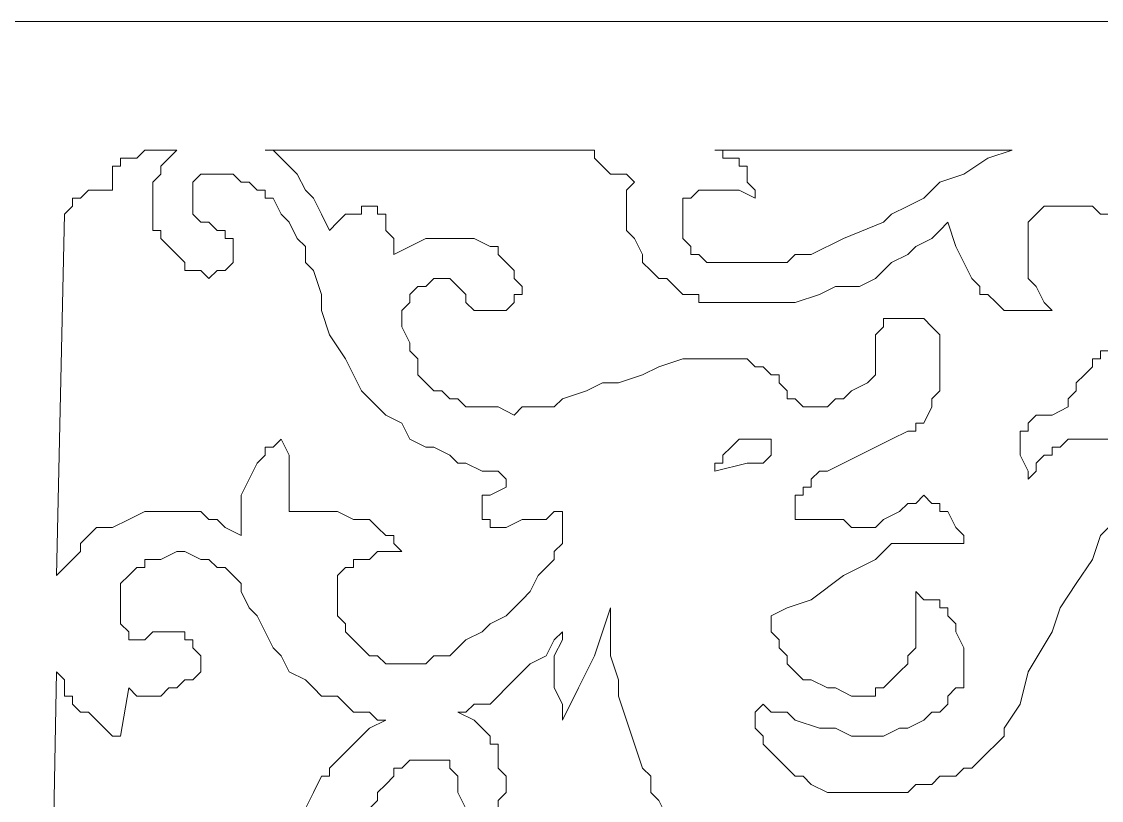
# Model space of a CAD drawing. Extents: x -66030 to 95157, y -13132 to 45879.
# Drawn here: x -64229 to -63703, y 8684 to 9063 of the extents above; entities that cross this region are included whole.
import ezdxf

# ---------------------------------------------------------------- set-up
doc = ezdxf.new("R2010")
doc.units = 0
doc.header["$LTSCALE"] = 100
doc.header["$MEASUREMENT"] = 0
doc.layers.get('0').update_dxf_attribs({"linetype": 'CONTINUOUS'})

msp = doc.modelspace()

# ---------------------------------------------------------------- linework, layer by layer
at = {"lineweight": 0}
for points in [[(-64274.2, 9063.17), (-62848.52, 9063.17)], [(-64274.2, 9063.17), (-62848.52, 9063.17)], [(-63696.12, 8969.43), (-63703.93, 8969.43), (-63707.83, 8973.33), (-63715.65, 8973.33), (-63723.46, 8973.33), (-63731.27, 8973.33), (-63731.27, 8973.33), (-63735.18, 8969.43), (-63739.08, 8965.52), (-63739.08, 8961.62), (-63739.08, 8957.71), (-63739.08, 8953.8), (-63739.08, 8953.8), (-63739.08, 8949.9), (-63739.08, 8942.09), (-63739.08, 8938.18), (-63735.18, 8934.27), (-63731.27, 8926.46), (-63727.36, 8922.56), (-63731.27, 8922.56), (-63735.18, 8922.56), (-63735.18, 8922.56), (-63739.08, 8922.56), (-63742.99, 8922.56), (-63746.89, 8922.56), (-63750.8, 8922.56), (-63754.71, 8926.46), (-63758.61, 8930.37), (-63762.52, 8930.37), (-63762.52, 8934.27), (-63766.42, 8938.18), (-63770.33, 8945.99), (-63774.24, 8953.8), (-63778.14, 8965.52), (-63782.05, 8961.62), (-63785.95, 8957.71), (-63793.77, 8953.8), (-63797.67, 8949.9), (-63805.48, 8945.99), (-63813.3, 8938.18), (-63821.11, 8934.27), (-63832.83, 8934.27), (-63840.64, 8930.37), (-63852.36, 8926.46), (-63864.07, 8926.46), (-63867.98, 8926.46), (-63875.79, 8926.46), (-63879.7, 8926.46), (-63887.51, 8926.46), (-63891.42, 8926.46), (-63899.23, 8926.46), (-63899.23, 8930.37), (-63907.04, 8930.37), (-63914.85, 8938.18), (-63918.76, 8938.18), (-63922.66, 8942.09), (-63926.57, 8945.99), (-63926.57, 8949.9), (-63930.47, 8957.71), (-63934.38, 8961.62), (-63934.38, 8965.52), (-63934.38, 8969.43), (-63934.38, 8973.33), (-63934.38, 8977.24), (-63934.38, 8981.15), (-63934.38, 8981.15), (-63930.47, 8985.05), (-63934.38, 8988.96), (-63938.29, 8988.96), (-63942.19, 8988.96), (-63946.1, 8992.86), (-63946.1, 8992.86), (-63946.1, 8992.86), (-63950, 8996.77), (-63950, 8996.77), (-63950, 9000.67), (-63953.91, 9000.67), (-64110.15, 9000.67), (-64110.15, 9000.67), (-64106.24, 9000.67), (-64102.34, 8996.77), (-64098.43, 8992.86), (-64094.53, 8988.96), (-64090.62, 8981.15), (-64086.71, 8977.24), (-64082.81, 8969.43), (-64078.9, 8961.62), (-64078.9, 8961.62), (-64075, 8965.52), (-64071.09, 8969.43), (-64067.18, 8969.43), (-64063.28, 8969.43), (-64063.28, 8973.33), (-64059.37, 8973.33), (-64055.47, 8973.33), (-64055.47, 8969.43), (-64055.47, 8969.43), (-64051.56, 8969.43), (-64051.56, 8965.52), (-64051.56, 8961.62), (-64047.65, 8957.71), (-64047.65, 8949.9), (-64047.65, 8949.9), (-64039.84, 8953.8), (-64032.03, 8957.71), (-64028.12, 8957.71), (-64024.22, 8957.71), (-64020.31, 8957.71), (-64012.5, 8957.71), (-64008.59, 8957.71), (-64000.78, 8953.8), (-64000.78, 8953.8), (-63996.88, 8953.8), (-63996.88, 8949.9), (-63992.97, 8945.99), (-63992.97, 8945.99), (-63989.06, 8942.09), (-63989.06, 8938.18), (-63985.16, 8934.27), (-63985.16, 8930.37), (-63989.06, 8930.37), (-63989.06, 8926.46), (-63989.06, 8926.46), (-63992.97, 8922.56), (-63992.97, 8922.56), (-63996.88, 8922.56), (-63996.88, 8922.56), (-64000.78, 8922.56), (-64004.69, 8922.56), (-64008.59, 8922.56), (-64012.5, 8926.46), (-64012.5, 8930.37), (-64016.41, 8934.27), (-64016.41, 8934.27), (-64016.41, 8934.27), (-64020.31, 8938.18), (-64020.31, 8938.18), (-64024.22, 8938.18), (-64028.12, 8938.18), (-64028.12, 8938.18), (-64032.03, 8934.27), (-64035.94, 8934.27), (-64039.84, 8930.37), (-64039.84, 8926.46), (-64043.75, 8922.56), (-64043.75, 8918.65), (-64043.75, 8914.74), (-64039.84, 8906.93), (-64039.84, 8903.03), (-64035.94, 8899.12), (-64035.94, 8895.21), (-64035.94, 8891.31), (-64032.03, 8887.4), (-64032.03, 8887.4), (-64028.12, 8883.5), (-64024.22, 8883.5), (-64020.31, 8879.59), (-64016.41, 8879.59), (-64012.5, 8875.68), (-64008.59, 8875.68), (-64000.78, 8875.68), (-63996.88, 8875.68), (-63989.06, 8871.78), (-63985.16, 8875.68), (-63977.35, 8875.68), (-63969.53, 8875.68), (-63965.63, 8879.59), (-63953.91, 8883.5), (-63946.1, 8887.4), (-63938.29, 8887.4), (-63926.57, 8891.31), (-63918.76, 8895.21), (-63907.04, 8899.12), (-63899.23, 8899.12), (-63895.32, 8899.12), (-63887.51, 8899.12), (-63883.6, 8899.12), (-63879.7, 8899.12), (-63875.79, 8899.12), (-63871.89, 8895.21), (-63867.98, 8895.21), (-63864.07, 8891.31), (-63860.17, 8891.31), (-63860.17, 8887.4), (-63856.26, 8883.5), (-63856.26, 8879.59), (-63852.36, 8879.59), (-63852.36, 8879.59), (-63848.45, 8875.68), (-63848.45, 8875.68), (-63844.54, 8875.68), (-63844.54, 8875.68), (-63840.64, 8875.68), (-63836.73, 8875.68), (-63832.83, 8879.59), (-63828.92, 8879.59), (-63825.01, 8883.5), (-63817.2, 8887.4), (-63813.3, 8891.31), (-63813.3, 8891.31), (-63813.3, 8899.12), (-63813.3, 8903.03), (-63813.3, 8906.93), (-63813.3, 8910.84), (-63809.39, 8914.74), (-63809.39, 8914.74), (-63809.39, 8918.65), (-63805.48, 8918.65), (-63801.58, 8918.65), (-63797.67, 8918.65), (-63793.77, 8918.65), (-63789.86, 8918.65), (-63785.95, 8914.74), (-63785.95, 8914.74), (-63782.05, 8910.84), (-63782.05, 8903.03), (-63782.05, 8903.03), (-63782.05, 8899.12), (-63782.05, 8895.21), (-63782.05, 8887.4), (-63782.05, 8883.5), (-63785.95, 8879.59), (-63785.95, 8875.68), (-63789.86, 8867.87), (-63793.77, 8867.87), (-63793.77, 8863.97), (-63797.67, 8863.97), (-63805.48, 8860.06), (-63813.3, 8856.15), (-63821.11, 8852.25), (-63836.73, 8844.44), (-63840.64, 8844.44), (-63844.54, 8840.53), (-63844.54, 8836.62), (-63848.45, 8836.62), (-63848.45, 8832.72), (-63852.36, 8832.72), (-63852.36, 8828.81), (-63852.36, 8828.81), (-63852.36, 8824.91), (-63852.36, 8821), (-63852.36, 8821), (-63852.36, 8821), (-63848.45, 8821), (-63844.54, 8821), (-63840.64, 8821), (-63832.83, 8821), (-63828.92, 8821), (-63828.92, 8821), (-63825.01, 8817.09), (-63825.01, 8817.09), (-63821.11, 8817.09), (-63821.11, 8817.09), (-63817.2, 8817.09), (-63813.3, 8817.09), (-63809.39, 8821), (-63801.58, 8824.91), (-63801.58, 8824.91), (-63801.58, 8824.91), (-63797.67, 8828.81), (-63797.67, 8828.81), (-63793.77, 8828.81), (-63793.77, 8828.81), (-63789.86, 8832.72), (-63789.86, 8832.72), (-63785.95, 8828.81), (-63782.05, 8828.81), (-63782.05, 8824.91), (-63778.14, 8824.91), (-63774.24, 8817.09), (-63770.33, 8813.19), (-63770.33, 8813.19), (-63770.33, 8809.28), (-63770.33, 8809.28), (-63774.24, 8809.28), (-63778.14, 8809.28), (-63778.14, 8809.28), (-63785.95, 8809.28), (-63785.95, 8809.28), (-63789.86, 8809.28), (-63793.77, 8809.28), (-63797.67, 8809.28), (-63801.58, 8809.28), (-63805.48, 8809.28), (-63809.39, 8805.38), (-63813.3, 8801.47), (-63828.92, 8793.66), (-63844.54, 8781.94), (-63856.26, 8778.03), (-63864.07, 8774.13), (-63864.07, 8774.13), (-63864.07, 8766.32), (-63860.17, 8762.41), (-63860.17, 8758.5), (-63856.26, 8754.6), (-63856.26, 8750.69), (-63852.36, 8746.79), (-63848.45, 8742.88), (-63844.54, 8742.88), (-63836.73, 8738.98), (-63832.83, 8738.98), (-63825.01, 8735.07), (-63813.3, 8735.07), (-63813.3, 8738.98), (-63809.39, 8738.98), (-63805.48, 8742.88), (-63801.58, 8746.79), (-63801.58, 8746.79), (-63797.67, 8750.69), (-63797.67, 8754.6), (-63793.77, 8758.5), (-63793.77, 8762.41), (-63793.77, 8770.22), (-63793.77, 8774.13), (-63793.77, 8778.03), (-63793.77, 8785.85), (-63793.77, 8785.85), (-63789.86, 8781.94), (-63785.95, 8781.94), (-63782.05, 8781.94), (-63782.05, 8778.03), (-63778.14, 8778.03), (-63778.14, 8774.13), (-63774.24, 8770.22), (-63774.24, 8766.32), (-63770.33, 8758.5), (-63770.33, 8754.6), (-63770.33, 8746.79), (-63770.33, 8738.98), (-63774.24, 8738.98), (-63778.14, 8735.07), (-63778.14, 8731.16), (-63782.05, 8727.26), (-63785.95, 8727.26), (-63789.86, 8723.35), (-63797.67, 8719.45), (-63801.58, 8719.45), (-63809.39, 8715.54), (-63817.2, 8715.54), (-63825.01, 8715.54), (-63832.83, 8719.45), (-63840.64, 8719.45), (-63852.36, 8723.35), (-63856.26, 8727.26), (-63860.17, 8727.26), (-63864.07, 8727.26), (-63867.98, 8731.16), (-63867.98, 8731.16), (-63867.98, 8731.16), (-63871.89, 8727.26), (-63871.89, 8727.26), (-63871.89, 8727.26), (-63871.89, 8723.35), (-63871.89, 8719.45), (-63871.89, 8719.45), (-63867.98, 8715.54), (-63867.98, 8711.63), (-63864.07, 8707.73), (-63860.17, 8703.82), (-63856.26, 8699.92), (-63852.36, 8696.01), (-63848.45, 8696.01), (-63844.54, 8692.1), (-63836.73, 8688.2), (-63832.83, 8688.2), (-63825.01, 8688.2), (-63813.3, 8688.2), (-63805.48, 8688.2), (-63797.67, 8688.2), (-63793.77, 8692.1), (-63785.95, 8692.1), (-63782.05, 8696.01), (-63774.24, 8696.01), (-63770.33, 8699.92), (-63766.42, 8699.92), (-63762.52, 8703.82), (-63758.61, 8707.73), (-63754.71, 8711.63), (-63750.8, 8715.54), (-63750.8, 8719.45), (-63742.99, 8731.16), (-63739.08, 8746.79), (-63727.36, 8766.32), (-63723.46, 8778.03), (-63715.65, 8789.75), (-63707.83, 8801.47), (-63703.93, 8813.19), (-63700.02, 8817.09)], [(-63696.12, 8969.43), (-63703.93, 8969.43), (-63707.83, 8973.33), (-63715.65, 8973.33), (-63723.46, 8973.33), (-63731.27, 8973.33), (-63731.27, 8973.33), (-63735.18, 8969.43), (-63739.08, 8965.52), (-63739.08, 8961.62), (-63739.08, 8957.71), (-63739.08, 8953.8), (-63739.08, 8953.8), (-63739.08, 8949.9), (-63739.08, 8942.09), (-63739.08, 8938.18), (-63735.18, 8934.27), (-63731.27, 8926.46), (-63727.36, 8922.56), (-63731.27, 8922.56), (-63735.18, 8922.56), (-63735.18, 8922.56), (-63739.08, 8922.56), (-63742.99, 8922.56), (-63746.89, 8922.56), (-63750.8, 8922.56), (-63754.71, 8926.46), (-63758.61, 8930.37), (-63762.52, 8930.37), (-63762.52, 8934.27), (-63766.42, 8938.18), (-63770.33, 8945.99), (-63774.24, 8953.8), (-63778.14, 8965.52), (-63782.05, 8961.62), (-63785.95, 8957.71), (-63793.77, 8953.8), (-63797.67, 8949.9), (-63805.48, 8945.99), (-63813.3, 8938.18), (-63821.11, 8934.27), (-63832.83, 8934.27), (-63840.64, 8930.37), (-63852.36, 8926.46), (-63864.07, 8926.46), (-63867.98, 8926.46), (-63875.79, 8926.46), (-63879.7, 8926.46), (-63887.51, 8926.46), (-63891.42, 8926.46), (-63899.23, 8926.46), (-63899.23, 8930.37), (-63907.04, 8930.37), (-63914.85, 8938.18), (-63918.76, 8938.18), (-63922.66, 8942.09), (-63926.57, 8945.99), (-63926.57, 8949.9), (-63930.47, 8957.71), (-63934.38, 8961.62), (-63934.38, 8965.52), (-63934.38, 8969.43), (-63934.38, 8973.33), (-63934.38, 8977.24), (-63934.38, 8981.15), (-63934.38, 8981.15), (-63930.47, 8985.05), (-63934.38, 8988.96), (-63938.29, 8988.96), (-63942.19, 8988.96), (-63946.1, 8992.86), (-63946.1, 8992.86), (-63946.1, 8992.86), (-63950, 8996.77), (-63950, 8996.77), (-63950, 9000.67), (-63953.91, 9000.67), (-64110.15, 9000.67), (-64110.15, 9000.67), (-64106.24, 9000.67), (-64102.34, 8996.77), (-64098.43, 8992.86), (-64094.53, 8988.96), (-64090.62, 8981.15), (-64086.71, 8977.24), (-64082.81, 8969.43), (-64078.9, 8961.62), (-64078.9, 8961.62), (-64075, 8965.52), (-64071.09, 8969.43), (-64067.18, 8969.43), (-64063.28, 8969.43), (-64063.28, 8973.33), (-64059.37, 8973.33), (-64055.47, 8973.33), (-64055.47, 8969.43), (-64055.47, 8969.43), (-64051.56, 8969.43), (-64051.56, 8965.52), (-64051.56, 8961.62), (-64047.65, 8957.71), (-64047.65, 8949.9), (-64047.65, 8949.9), (-64039.84, 8953.8), (-64032.03, 8957.71), (-64028.12, 8957.71), (-64024.22, 8957.71), (-64020.31, 8957.71), (-64012.5, 8957.71), (-64008.59, 8957.71), (-64000.78, 8953.8), (-64000.78, 8953.8), (-63996.88, 8953.8), (-63996.88, 8949.9), (-63992.97, 8945.99), (-63992.97, 8945.99), (-63989.06, 8942.09), (-63989.06, 8938.18), (-63985.16, 8934.27), (-63985.16, 8930.37), (-63989.06, 8930.37), (-63989.06, 8926.46), (-63989.06, 8926.46), (-63992.97, 8922.56), (-63992.97, 8922.56), (-63996.88, 8922.56), (-63996.88, 8922.56), (-64000.78, 8922.56), (-64004.69, 8922.56), (-64008.59, 8922.56), (-64012.5, 8926.46), (-64012.5, 8930.37), (-64016.41, 8934.27), (-64016.41, 8934.27), (-64016.41, 8934.27), (-64020.31, 8938.18), (-64020.31, 8938.18), (-64024.22, 8938.18), (-64028.12, 8938.18), (-64028.12, 8938.18), (-64032.03, 8934.27), (-64035.94, 8934.27), (-64039.84, 8930.37), (-64039.84, 8926.46), (-64043.75, 8922.56), (-64043.75, 8918.65), (-64043.75, 8914.74), (-64039.84, 8906.93), (-64039.84, 8903.03), (-64035.94, 8899.12), (-64035.94, 8895.21), (-64035.94, 8891.31), (-64032.03, 8887.4), (-64032.03, 8887.4), (-64028.12, 8883.5), (-64024.22, 8883.5), (-64020.31, 8879.59), (-64016.41, 8879.59), (-64012.5, 8875.68), (-64008.59, 8875.68), (-64000.78, 8875.68), (-63996.88, 8875.68), (-63989.06, 8871.78), (-63985.16, 8875.68), (-63977.35, 8875.68), (-63969.53, 8875.68), (-63965.63, 8879.59), (-63953.91, 8883.5), (-63946.1, 8887.4), (-63938.29, 8887.4), (-63926.57, 8891.31), (-63918.76, 8895.21), (-63907.04, 8899.12), (-63899.23, 8899.12), (-63895.32, 8899.12), (-63887.51, 8899.12), (-63883.6, 8899.12), (-63879.7, 8899.12), (-63875.79, 8899.12), (-63871.89, 8895.21), (-63867.98, 8895.21), (-63864.07, 8891.31), (-63860.17, 8891.31), (-63860.17, 8887.4), (-63856.26, 8883.5), (-63856.26, 8879.59), (-63852.36, 8879.59), (-63852.36, 8879.59), (-63848.45, 8875.68), (-63848.45, 8875.68), (-63844.54, 8875.68), (-63844.54, 8875.68), (-63840.64, 8875.68), (-63836.73, 8875.68), (-63832.83, 8879.59), (-63828.92, 8879.59), (-63825.01, 8883.5), (-63817.2, 8887.4), (-63813.3, 8891.31), (-63813.3, 8891.31), (-63813.3, 8899.12), (-63813.3, 8903.03), (-63813.3, 8906.93), (-63813.3, 8910.84), (-63809.39, 8914.74), (-63809.39, 8914.74), (-63809.39, 8918.65), (-63805.48, 8918.65), (-63801.58, 8918.65), (-63797.67, 8918.65), (-63793.77, 8918.65), (-63789.86, 8918.65), (-63785.95, 8914.74), (-63785.95, 8914.74), (-63782.05, 8910.84), (-63782.05, 8903.03), (-63782.05, 8903.03), (-63782.05, 8899.12), (-63782.05, 8895.21), (-63782.05, 8887.4), (-63782.05, 8883.5), (-63785.95, 8879.59), (-63785.95, 8875.68), (-63789.86, 8867.87), (-63793.77, 8867.87), (-63793.77, 8863.97), (-63797.67, 8863.97), (-63805.48, 8860.06), (-63813.3, 8856.15), (-63821.11, 8852.25), (-63836.73, 8844.44), (-63840.64, 8844.44), (-63844.54, 8840.53), (-63844.54, 8836.62), (-63848.45, 8836.62), (-63848.45, 8832.72), (-63852.36, 8832.72), (-63852.36, 8828.81), (-63852.36, 8828.81), (-63852.36, 8824.91), (-63852.36, 8821), (-63852.36, 8821), (-63852.36, 8821), (-63848.45, 8821), (-63844.54, 8821), (-63840.64, 8821), (-63832.83, 8821), (-63828.92, 8821), (-63828.92, 8821), (-63825.01, 8817.09), (-63825.01, 8817.09), (-63821.11, 8817.09), (-63821.11, 8817.09), (-63817.2, 8817.09), (-63813.3, 8817.09), (-63809.39, 8821), (-63801.58, 8824.91), (-63801.58, 8824.91), (-63801.58, 8824.91), (-63797.67, 8828.81), (-63797.67, 8828.81), (-63793.77, 8828.81), (-63793.77, 8828.81), (-63789.86, 8832.72), (-63789.86, 8832.72), (-63785.95, 8828.81), (-63782.05, 8828.81), (-63782.05, 8824.91), (-63778.14, 8824.91), (-63774.24, 8817.09), (-63770.33, 8813.19), (-63770.33, 8813.19), (-63770.33, 8809.28), (-63770.33, 8809.28), (-63774.24, 8809.28), (-63778.14, 8809.28), (-63778.14, 8809.28), (-63785.95, 8809.28), (-63785.95, 8809.28), (-63789.86, 8809.28), (-63793.77, 8809.28), (-63797.67, 8809.28), (-63801.58, 8809.28), (-63805.48, 8809.28), (-63809.39, 8805.38), (-63813.3, 8801.47), (-63828.92, 8793.66), (-63844.54, 8781.94), (-63856.26, 8778.03), (-63864.07, 8774.13), (-63864.07, 8774.13), (-63864.07, 8766.32), (-63860.17, 8762.41), (-63860.17, 8758.5), (-63856.26, 8754.6), (-63856.26, 8750.69), (-63852.36, 8746.79), (-63848.45, 8742.88), (-63844.54, 8742.88), (-63836.73, 8738.98), (-63832.83, 8738.98), (-63825.01, 8735.07), (-63813.3, 8735.07), (-63813.3, 8738.98), (-63809.39, 8738.98), (-63805.48, 8742.88), (-63801.58, 8746.79), (-63801.58, 8746.79), (-63797.67, 8750.69), (-63797.67, 8754.6), (-63793.77, 8758.5), (-63793.77, 8762.41), (-63793.77, 8770.22), (-63793.77, 8774.13), (-63793.77, 8778.03), (-63793.77, 8785.85), (-63793.77, 8785.85), (-63789.86, 8781.94), (-63785.95, 8781.94), (-63782.05, 8781.94), (-63782.05, 8778.03), (-63778.14, 8778.03), (-63778.14, 8774.13), (-63774.24, 8770.22), (-63774.24, 8766.32), (-63770.33, 8758.5), (-63770.33, 8754.6), (-63770.33, 8746.79), (-63770.33, 8738.98), (-63774.24, 8738.98), (-63778.14, 8735.07), (-63778.14, 8731.16), (-63782.05, 8727.26), (-63785.95, 8727.26), (-63789.86, 8723.35), (-63797.67, 8719.45), (-63801.58, 8719.45), (-63809.39, 8715.54), (-63817.2, 8715.54), (-63825.01, 8715.54), (-63832.83, 8719.45), (-63840.64, 8719.45), (-63852.36, 8723.35), (-63856.26, 8727.26), (-63860.17, 8727.26), (-63864.07, 8727.26), (-63867.98, 8731.16), (-63867.98, 8731.16), (-63867.98, 8731.16), (-63871.89, 8727.26), (-63871.89, 8727.26), (-63871.89, 8727.26), (-63871.89, 8723.35), (-63871.89, 8719.45), (-63871.89, 8719.45), (-63867.98, 8715.54), (-63867.98, 8711.63), (-63864.07, 8707.73), (-63860.17, 8703.82), (-63856.26, 8699.92), (-63852.36, 8696.01), (-63848.45, 8696.01), (-63844.54, 8692.1), (-63836.73, 8688.2), (-63832.83, 8688.2), (-63825.01, 8688.2), (-63813.3, 8688.2), (-63805.48, 8688.2), (-63797.67, 8688.2), (-63793.77, 8692.1), (-63785.95, 8692.1), (-63782.05, 8696.01), (-63774.24, 8696.01), (-63770.33, 8699.92), (-63766.42, 8699.92), (-63762.52, 8703.82), (-63758.61, 8707.73), (-63754.71, 8711.63), (-63750.8, 8715.54), (-63750.8, 8719.45), (-63742.99, 8731.16), (-63739.08, 8746.79), (-63727.36, 8766.32), (-63723.46, 8778.03), (-63715.65, 8789.75), (-63707.83, 8801.47), (-63703.93, 8813.19), (-63700.02, 8817.09)], [(-63700.02, 8860.06), (-63703.93, 8860.06), (-63707.83, 8860.06), (-63715.65, 8860.06), (-63715.65, 8860.06), (-63719.55, 8860.06), (-63719.55, 8860.06), (-63723.46, 8856.15), (-63727.36, 8856.15), (-63727.36, 8852.25), (-63731.27, 8852.25), (-63735.18, 8848.34), (-63735.18, 8844.44), (-63739.08, 8840.53), (-63739.08, 8844.44), (-63739.08, 8844.44), (-63742.99, 8852.25), (-63742.99, 8856.15), (-63742.99, 8856.15), (-63742.99, 8860.06), (-63742.99, 8863.97), (-63739.08, 8863.97), (-63739.08, 8867.87), (-63739.08, 8867.87), (-63735.18, 8871.78), (-63731.27, 8871.78), (-63727.36, 8871.78), (-63719.55, 8875.68), (-63719.55, 8879.59), (-63715.65, 8883.5), (-63715.65, 8887.4), (-63711.74, 8891.31), (-63707.83, 8895.21), (-63707.83, 8899.12), (-63703.93, 8899.12), (-63703.93, 8903.03), (-63700.02, 8903.03)], [(-63700.02, 8860.06), (-63703.93, 8860.06), (-63707.83, 8860.06), (-63715.65, 8860.06), (-63715.65, 8860.06), (-63719.55, 8860.06), (-63719.55, 8860.06), (-63723.46, 8856.15), (-63727.36, 8856.15), (-63727.36, 8852.25), (-63731.27, 8852.25), (-63735.18, 8848.34), (-63735.18, 8844.44), (-63739.08, 8840.53), (-63739.08, 8844.44), (-63739.08, 8844.44), (-63742.99, 8852.25), (-63742.99, 8856.15), (-63742.99, 8856.15), (-63742.99, 8860.06), (-63742.99, 8863.97), (-63739.08, 8863.97), (-63739.08, 8867.87), (-63739.08, 8867.87), (-63735.18, 8871.78), (-63731.27, 8871.78), (-63727.36, 8871.78), (-63719.55, 8875.68), (-63719.55, 8879.59), (-63715.65, 8883.5), (-63715.65, 8887.4), (-63711.74, 8891.31), (-63707.83, 8895.21), (-63707.83, 8899.12), (-63703.93, 8899.12), (-63703.93, 8903.03), (-63700.02, 8903.03)], [(-64090.62, 8680.39), (-64086.71, 8688.2), (-64082.81, 8696.01), (-64078.9, 8696.01), (-64078.9, 8699.92), (-64075, 8703.82), (-64071.09, 8707.73), (-64067.18, 8711.63), (-64063.28, 8715.54), (-64059.37, 8719.45), (-64051.56, 8723.35), (-64055.47, 8723.35), (-64059.37, 8727.26), (-64067.18, 8727.26), (-64075, 8735.07), (-64082.81, 8735.07), (-64086.71, 8738.98), (-64090.62, 8742.88), (-64098.43, 8746.79), (-64102.34, 8754.6), (-64106.24, 8758.5), (-64110.15, 8766.32), (-64114.06, 8774.13), (-64114.06, 8774.13), (-64117.96, 8778.03), (-64121.87, 8785.85), (-64121.87, 8789.75), (-64125.77, 8793.66), (-64129.68, 8797.56), (-64133.59, 8797.56), (-64137.49, 8801.47), (-64141.4, 8801.47), (-64149.21, 8805.38), (-64153.11, 8805.38), (-64160.93, 8801.47), (-64164.83, 8801.47), (-64168.74, 8801.47), (-64168.74, 8797.56), (-64172.64, 8797.56), (-64176.55, 8793.66), (-64176.55, 8793.66), (-64180.46, 8789.75), (-64180.46, 8785.85), (-64180.46, 8785.85), (-64180.46, 8781.94), (-64180.46, 8778.03), (-64180.46, 8770.22), (-64176.55, 8766.32), (-64176.55, 8762.41), (-64168.74, 8762.41), (-64164.83, 8766.32), (-64160.93, 8766.32), (-64157.02, 8766.32), (-64153.11, 8766.32), (-64149.21, 8766.32), (-64149.21, 8762.41), (-64145.3, 8762.41), (-64145.3, 8762.41), (-64145.3, 8758.5), (-64141.4, 8754.6), (-64141.4, 8750.69), (-64141.4, 8746.79), (-64141.4, 8746.79), (-64145.3, 8742.88), (-64149.21, 8742.88), (-64153.11, 8738.98), (-64157.02, 8738.98), (-64160.93, 8735.07), (-64160.93, 8735.07), (-64164.83, 8735.07), (-64168.74, 8735.07), (-64172.64, 8735.07), (-64176.55, 8738.98), (-64180.46, 8715.54), (-64184.36, 8715.54), (-64188.27, 8719.45), (-64192.17, 8723.35), (-64196.08, 8727.26), (-64199.99, 8727.26), (-64203.89, 8731.16), (-64203.89, 8735.07), (-64207.8, 8735.07), (-64207.8, 8738.98), (-64207.8, 8742.88), (-64211.7, 8746.79), (-64215.61, 8535.86)], [(-64090.62, 8680.39), (-64086.71, 8688.2), (-64082.81, 8696.01), (-64078.9, 8696.01), (-64078.9, 8699.92), (-64075, 8703.82), (-64071.09, 8707.73), (-64067.18, 8711.63), (-64063.28, 8715.54), (-64059.37, 8719.45), (-64051.56, 8723.35), (-64055.47, 8723.35), (-64059.37, 8727.26), (-64067.18, 8727.26), (-64075, 8735.07), (-64082.81, 8735.07), (-64086.71, 8738.98), (-64090.62, 8742.88), (-64098.43, 8746.79), (-64102.34, 8754.6), (-64106.24, 8758.5), (-64110.15, 8766.32), (-64114.06, 8774.13), (-64114.06, 8774.13), (-64117.96, 8778.03), (-64121.87, 8785.85), (-64121.87, 8789.75), (-64125.77, 8793.66), (-64129.68, 8797.56), (-64133.59, 8797.56), (-64137.49, 8801.47), (-64141.4, 8801.47), (-64149.21, 8805.38), (-64153.11, 8805.38), (-64160.93, 8801.47), (-64164.83, 8801.47), (-64168.74, 8801.47), (-64168.74, 8797.56), (-64172.64, 8797.56), (-64176.55, 8793.66), (-64176.55, 8793.66), (-64180.46, 8789.75), (-64180.46, 8785.85), (-64180.46, 8785.85), (-64180.46, 8781.94), (-64180.46, 8778.03), (-64180.46, 8770.22), (-64176.55, 8766.32), (-64176.55, 8762.41), (-64168.74, 8762.41), (-64164.83, 8766.32), (-64160.93, 8766.32), (-64157.02, 8766.32), (-64153.11, 8766.32), (-64149.21, 8766.32), (-64149.21, 8762.41), (-64145.3, 8762.41), (-64145.3, 8762.41), (-64145.3, 8758.5), (-64141.4, 8754.6), (-64141.4, 8750.69), (-64141.4, 8746.79), (-64141.4, 8746.79), (-64145.3, 8742.88), (-64149.21, 8742.88), (-64153.11, 8738.98), (-64157.02, 8738.98), (-64160.93, 8735.07), (-64160.93, 8735.07), (-64164.83, 8735.07), (-64168.74, 8735.07), (-64172.64, 8735.07), (-64176.55, 8738.98), (-64180.46, 8715.54), (-64184.36, 8715.54), (-64188.27, 8719.45), (-64192.17, 8723.35), (-64196.08, 8727.26), (-64199.99, 8727.26), (-64203.89, 8731.16), (-64203.89, 8735.07), (-64207.8, 8735.07), (-64207.8, 8738.98), (-64207.8, 8742.88), (-64211.7, 8746.79), (-64215.61, 8535.86)], [(-63996.88, 8680.39), (-63996.88, 8684.29), (-63992.97, 8688.2), (-63992.97, 8692.1), (-63992.97, 8696.01), (-63996.88, 8699.92), (-63996.88, 8707.73), (-63996.88, 8707.73), (-63996.88, 8711.63), (-64000.78, 8711.63), (-64000.78, 8715.54), (-64004.69, 8719.45), (-64004.69, 8719.45), (-64008.59, 8723.35), (-64016.41, 8727.26), (-64012.5, 8727.26), (-64008.59, 8731.16), (-64004.69, 8731.16), (-64000.78, 8731.16), (-63996.88, 8735.07), (-63992.97, 8738.98), (-63989.06, 8742.88), (-63981.25, 8750.69), (-63973.44, 8754.6), (-63969.53, 8762.41), (-63965.63, 8766.32), (-63965.63, 8766.32), (-63965.63, 8762.41), (-63969.53, 8754.6), (-63969.53, 8746.79), (-63969.53, 8738.98), (-63965.63, 8731.16), (-63965.63, 8723.35), (-63957.82, 8738.98), (-63950, 8754.6), (-63942.19, 8778.03), (-63942.19, 8774.13), (-63942.19, 8762.41), (-63942.19, 8754.6), (-63938.29, 8742.88), (-63938.29, 8735.07), (-63934.38, 8723.35), (-63930.47, 8711.63), (-63926.57, 8699.92), (-63922.66, 8696.01), (-63922.66, 8688.2), (-63918.76, 8684.29), (-63914.85, 8676.48)], [(-63996.88, 8680.39), (-63996.88, 8684.29), (-63992.97, 8688.2), (-63992.97, 8692.1), (-63992.97, 8696.01), (-63996.88, 8699.92), (-63996.88, 8707.73), (-63996.88, 8707.73), (-63996.88, 8711.63), (-64000.78, 8711.63), (-64000.78, 8715.54), (-64004.69, 8719.45), (-64004.69, 8719.45), (-64008.59, 8723.35), (-64016.41, 8727.26), (-64012.5, 8727.26), (-64008.59, 8731.16), (-64004.69, 8731.16), (-64000.78, 8731.16), (-63996.88, 8735.07), (-63992.97, 8738.98), (-63989.06, 8742.88), (-63981.25, 8750.69), (-63973.44, 8754.6), (-63969.53, 8762.41), (-63965.63, 8766.32), (-63965.63, 8766.32), (-63965.63, 8762.41), (-63969.53, 8754.6), (-63969.53, 8746.79), (-63969.53, 8738.98), (-63965.63, 8731.16), (-63965.63, 8723.35), (-63957.82, 8738.98), (-63950, 8754.6), (-63942.19, 8778.03), (-63942.19, 8774.13), (-63942.19, 8762.41), (-63942.19, 8754.6), (-63938.29, 8742.88), (-63938.29, 8735.07), (-63934.38, 8723.35), (-63930.47, 8711.63), (-63926.57, 8699.92), (-63922.66, 8696.01), (-63922.66, 8688.2), (-63918.76, 8684.29), (-63914.85, 8676.48)], [(-64059.37, 8680.39), (-64055.47, 8684.29), (-64055.47, 8688.2), (-64051.56, 8692.1), (-64047.65, 8696.01), (-64047.65, 8699.92), (-64043.75, 8699.92), (-64043.75, 8699.92), (-64039.84, 8703.82), (-64039.84, 8703.82), (-64035.94, 8703.82), (-64035.94, 8703.82), (-64032.03, 8703.82), (-64028.12, 8703.82), (-64028.12, 8703.82), (-64024.22, 8703.82), (-64020.31, 8703.82), (-64020.31, 8699.92), (-64016.41, 8696.01), (-64016.41, 8692.1), (-64016.41, 8688.2), (-64012.5, 8680.39)], [(-64059.37, 8680.39), (-64055.47, 8684.29), (-64055.47, 8688.2), (-64051.56, 8692.1), (-64047.65, 8696.01), (-64047.65, 8699.92), (-64043.75, 8699.92), (-64043.75, 8699.92), (-64039.84, 8703.82), (-64039.84, 8703.82), (-64035.94, 8703.82), (-64035.94, 8703.82), (-64032.03, 8703.82), (-64028.12, 8703.82), (-64028.12, 8703.82), (-64024.22, 8703.82), (-64020.31, 8703.82), (-64020.31, 8699.92), (-64016.41, 8696.01), (-64016.41, 8692.1), (-64016.41, 8688.2), (-64012.5, 8680.39)]]:
    msp.add_lwpolyline(points, dxfattribs=at)
for points in [[(-64129.68, 8942.09), (-64133.59, 8942.09), (-64133.59, 8942.09), (-64137.49, 8938.18), (-64141.4, 8942.09), (-64145.3, 8942.09), (-64149.21, 8942.09), (-64149.21, 8945.99), (-64153.11, 8949.9), (-64157.02, 8953.8), (-64160.93, 8957.71), (-64160.93, 8961.62), (-64164.83, 8961.62), (-64164.83, 8965.52), (-64164.83, 8969.43), (-64164.83, 8973.33), (-64164.83, 8973.33), (-64164.83, 8977.24), (-64164.83, 8981.15), (-64164.83, 8985.05), (-64160.93, 8988.96), (-64160.93, 8992.86), (-64157.02, 8996.77), (-64153.11, 9000.67), (-64160.93, 9000.67), (-64164.83, 9000.67), (-64168.74, 9000.67), (-64172.64, 8996.77), (-64176.55, 8996.77), (-64180.46, 8996.77), (-64180.46, 8992.86), (-64184.36, 8992.86), (-64184.36, 8988.96), (-64184.36, 8988.96), (-64184.36, 8985.05), (-64184.36, 8981.15), (-64184.36, 8981.15), (-64188.27, 8981.15), (-64192.17, 8981.15), (-64196.08, 8981.15), (-64196.08, 8981.15), (-64199.99, 8977.24), (-64203.89, 8977.24), (-64203.89, 8977.24), (-64203.89, 8973.33), (-64207.8, 8969.43), (-64207.8, 8969.43), (-64211.7, 8793.66), (-64207.8, 8797.56), (-64203.89, 8801.47), (-64199.99, 8805.38), (-64199.99, 8809.28), (-64196.08, 8813.19), (-64192.17, 8817.09), (-64184.36, 8817.09), (-64176.55, 8821), (-64168.74, 8824.91), (-64164.83, 8824.91), (-64160.93, 8824.91), (-64157.02, 8824.91), (-64149.21, 8824.91), (-64141.4, 8824.91), (-64137.49, 8821), (-64133.59, 8821), (-64129.68, 8817.09), (-64121.87, 8813.19), (-64121.87, 8821), (-64121.87, 8824.91), (-64121.87, 8832.72), (-64117.96, 8840.53), (-64114.06, 8848.34), (-64110.15, 8852.25), (-64110.15, 8856.15), (-64106.24, 8856.15), (-64102.34, 8860.06), (-64102.34, 8860.06), (-64098.43, 8852.25), (-64098.43, 8844.44), (-64098.43, 8836.62), (-64098.43, 8832.72), (-64098.43, 8824.91), (-64098.43, 8824.91), (-64094.53, 8824.91), (-64086.71, 8824.91), (-64082.81, 8824.91), (-64078.9, 8824.91), (-64075, 8824.91), (-64067.18, 8821), (-64063.28, 8821), (-64059.37, 8821), (-64055.47, 8817.09), (-64051.56, 8813.19), (-64047.65, 8813.19), (-64047.65, 8809.28), (-64043.75, 8805.38), (-64051.56, 8805.38), (-64055.47, 8805.38), (-64059.37, 8801.47), (-64063.28, 8801.47), (-64067.18, 8801.47), (-64067.18, 8797.56), (-64071.09, 8797.56), (-64075, 8793.66), (-64075, 8793.66), (-64075, 8789.75), (-64075, 8781.94), (-64075, 8778.03), (-64075, 8778.03), (-64075, 8774.13), (-64071.09, 8770.22), (-64071.09, 8766.32), (-64067.18, 8762.41), (-64063.28, 8758.5), (-64063.28, 8758.5), (-64059.37, 8754.6), (-64059.37, 8754.6), (-64055.47, 8754.6), (-64051.56, 8750.69), (-64051.56, 8750.69), (-64047.65, 8750.69), (-64043.75, 8750.69), (-64039.84, 8750.69), (-64035.94, 8750.69), (-64032.03, 8750.69), (-64028.12, 8754.6), (-64020.31, 8754.6), (-64016.41, 8758.5), (-64012.5, 8762.41), (-64004.69, 8766.32), (-64000.78, 8770.22), (-63992.97, 8774.13), (-63985.16, 8781.94), (-63981.25, 8785.85), (-63977.35, 8793.66), (-63969.53, 8801.47), (-63969.53, 8805.38), (-63965.63, 8809.28), (-63965.63, 8813.19), (-63965.63, 8817.09), (-63965.63, 8817.09), (-63965.63, 8821), (-63965.63, 8821), (-63965.63, 8824.91), (-63969.53, 8824.91), (-63973.44, 8821), (-63981.25, 8821), (-63985.16, 8821), (-63992.97, 8817.09), (-63996.88, 8817.09), (-63996.88, 8817.09), (-64000.78, 8817.09), (-64000.78, 8821), (-64004.69, 8821), (-64004.69, 8824.91), (-64004.69, 8824.91), (-64004.69, 8824.91), (-64004.69, 8828.81), (-64004.69, 8828.81), (-64004.69, 8828.81), (-64004.69, 8832.72), (-64000.78, 8832.72), (-64000.78, 8832.72), (-63992.97, 8836.62), (-63992.97, 8836.62), (-63992.97, 8840.53), (-63992.97, 8840.53), (-63996.88, 8844.44), (-64000.78, 8844.44), (-64004.69, 8844.44), (-64012.5, 8848.34), (-64016.41, 8848.34), (-64020.31, 8852.25), (-64028.12, 8856.15), (-64032.03, 8856.15), (-64039.84, 8860.06), (-64043.75, 8867.87), (-64051.56, 8871.78), (-64055.47, 8875.68), (-64063.28, 8883.5), (-64067.18, 8891.31), (-64071.09, 8899.12), (-64078.9, 8910.84), (-64082.81, 8922.56), (-64082.81, 8922.56), (-64082.81, 8930.37), (-64086.71, 8942.09), (-64090.62, 8945.99), (-64090.62, 8953.8), (-64094.53, 8957.71), (-64098.43, 8965.52), (-64102.34, 8969.43), (-64106.24, 8977.24), (-64110.15, 8977.24), (-64110.15, 8981.15), (-64114.06, 8981.15), (-64117.96, 8985.05), (-64117.96, 8985.05), (-64121.87, 8985.05), (-64125.77, 8988.96), (-64129.68, 8988.96), (-64133.59, 8988.96), (-64137.49, 8988.96), (-64141.4, 8988.96), (-64141.4, 8988.96), (-64145.3, 8985.05), (-64145.3, 8985.05), (-64145.3, 8981.15), (-64145.3, 8981.15), (-64145.3, 8977.24), (-64145.3, 8973.33), (-64145.3, 8969.43), (-64141.4, 8965.52), (-64137.49, 8965.52), (-64133.59, 8961.62), (-64129.68, 8961.62), (-64129.68, 8957.71), (-64125.77, 8957.71), (-64125.77, 8953.8), (-64125.77, 8953.8), (-64125.77, 8949.9), (-64125.77, 8949.9), (-64125.77, 8945.99), (-64129.68, 8942.09)], [(-64129.68, 8942.09), (-64133.59, 8942.09), (-64133.59, 8942.09), (-64137.49, 8938.18), (-64141.4, 8942.09), (-64145.3, 8942.09), (-64149.21, 8942.09), (-64149.21, 8945.99), (-64153.11, 8949.9), (-64157.02, 8953.8), (-64160.93, 8957.71), (-64160.93, 8961.62), (-64164.83, 8961.62), (-64164.83, 8965.52), (-64164.83, 8969.43), (-64164.83, 8973.33), (-64164.83, 8973.33), (-64164.83, 8977.24), (-64164.83, 8981.15), (-64164.83, 8985.05), (-64160.93, 8988.96), (-64160.93, 8992.86), (-64157.02, 8996.77), (-64153.11, 9000.67), (-64160.93, 9000.67), (-64164.83, 9000.67), (-64168.74, 9000.67), (-64172.64, 8996.77), (-64176.55, 8996.77), (-64180.46, 8996.77), (-64180.46, 8992.86), (-64184.36, 8992.86), (-64184.36, 8988.96), (-64184.36, 8988.96), (-64184.36, 8985.05), (-64184.36, 8981.15), (-64184.36, 8981.15), (-64188.27, 8981.15), (-64192.17, 8981.15), (-64196.08, 8981.15), (-64196.08, 8981.15), (-64199.99, 8977.24), (-64203.89, 8977.24), (-64203.89, 8977.24), (-64203.89, 8973.33), (-64207.8, 8969.43), (-64207.8, 8969.43), (-64211.7, 8793.66), (-64207.8, 8797.56), (-64203.89, 8801.47), (-64199.99, 8805.38), (-64199.99, 8809.28), (-64196.08, 8813.19), (-64192.17, 8817.09), (-64184.36, 8817.09), (-64176.55, 8821), (-64168.74, 8824.91), (-64164.83, 8824.91), (-64160.93, 8824.91), (-64157.02, 8824.91), (-64149.21, 8824.91), (-64141.4, 8824.91), (-64137.49, 8821), (-64133.59, 8821), (-64129.68, 8817.09), (-64121.87, 8813.19), (-64121.87, 8821), (-64121.87, 8824.91), (-64121.87, 8832.72), (-64117.96, 8840.53), (-64114.06, 8848.34), (-64110.15, 8852.25), (-64110.15, 8856.15), (-64106.24, 8856.15), (-64102.34, 8860.06), (-64102.34, 8860.06), (-64098.43, 8852.25), (-64098.43, 8844.44), (-64098.43, 8836.62), (-64098.43, 8832.72), (-64098.43, 8824.91), (-64098.43, 8824.91), (-64094.53, 8824.91), (-64086.71, 8824.91), (-64082.81, 8824.91), (-64078.9, 8824.91), (-64075, 8824.91), (-64067.18, 8821), (-64063.28, 8821), (-64059.37, 8821), (-64055.47, 8817.09), (-64051.56, 8813.19), (-64047.65, 8813.19), (-64047.65, 8809.28), (-64043.75, 8805.38), (-64051.56, 8805.38), (-64055.47, 8805.38), (-64059.37, 8801.47), (-64063.28, 8801.47), (-64067.18, 8801.47), (-64067.18, 8797.56), (-64071.09, 8797.56), (-64075, 8793.66), (-64075, 8793.66), (-64075, 8789.75), (-64075, 8781.94), (-64075, 8778.03), (-64075, 8778.03), (-64075, 8774.13), (-64071.09, 8770.22), (-64071.09, 8766.32), (-64067.18, 8762.41), (-64063.28, 8758.5), (-64063.28, 8758.5), (-64059.37, 8754.6), (-64059.37, 8754.6), (-64055.47, 8754.6), (-64051.56, 8750.69), (-64051.56, 8750.69), (-64047.65, 8750.69), (-64043.75, 8750.69), (-64039.84, 8750.69), (-64035.94, 8750.69), (-64032.03, 8750.69), (-64028.12, 8754.6), (-64020.31, 8754.6), (-64016.41, 8758.5), (-64012.5, 8762.41), (-64004.69, 8766.32), (-64000.78, 8770.22), (-63992.97, 8774.13), (-63985.16, 8781.94), (-63981.25, 8785.85), (-63977.35, 8793.66), (-63969.53, 8801.47), (-63969.53, 8805.38), (-63965.63, 8809.28), (-63965.63, 8813.19), (-63965.63, 8817.09), (-63965.63, 8817.09), (-63965.63, 8821), (-63965.63, 8821), (-63965.63, 8824.91), (-63969.53, 8824.91), (-63973.44, 8821), (-63981.25, 8821), (-63985.16, 8821), (-63992.97, 8817.09), (-63996.88, 8817.09), (-63996.88, 8817.09), (-64000.78, 8817.09), (-64000.78, 8821), (-64004.69, 8821), (-64004.69, 8824.91), (-64004.69, 8824.91), (-64004.69, 8824.91), (-64004.69, 8828.81), (-64004.69, 8828.81), (-64004.69, 8828.81), (-64004.69, 8832.72), (-64000.78, 8832.72), (-64000.78, 8832.72), (-63992.97, 8836.62), (-63992.97, 8836.62), (-63992.97, 8840.53), (-63992.97, 8840.53), (-63996.88, 8844.44), (-64000.78, 8844.44), (-64004.69, 8844.44), (-64012.5, 8848.34), (-64016.41, 8848.34), (-64020.31, 8852.25), (-64028.12, 8856.15), (-64032.03, 8856.15), (-64039.84, 8860.06), (-64043.75, 8867.87), (-64051.56, 8871.78), (-64055.47, 8875.68), (-64063.28, 8883.5), (-64067.18, 8891.31), (-64071.09, 8899.12), (-64078.9, 8910.84), (-64082.81, 8922.56), (-64082.81, 8922.56), (-64082.81, 8930.37), (-64086.71, 8942.09), (-64090.62, 8945.99), (-64090.62, 8953.8), (-64094.53, 8957.71), (-64098.43, 8965.52), (-64102.34, 8969.43), (-64106.24, 8977.24), (-64110.15, 8977.24), (-64110.15, 8981.15), (-64114.06, 8981.15), (-64117.96, 8985.05), (-64117.96, 8985.05), (-64121.87, 8985.05), (-64125.77, 8988.96), (-64129.68, 8988.96), (-64133.59, 8988.96), (-64137.49, 8988.96), (-64141.4, 8988.96), (-64141.4, 8988.96), (-64145.3, 8985.05), (-64145.3, 8985.05), (-64145.3, 8981.15), (-64145.3, 8981.15), (-64145.3, 8977.24), (-64145.3, 8973.33), (-64145.3, 8969.43), (-64141.4, 8965.52), (-64137.49, 8965.52), (-64133.59, 8961.62), (-64129.68, 8961.62), (-64129.68, 8957.71), (-64125.77, 8957.71), (-64125.77, 8953.8), (-64125.77, 8953.8), (-64125.77, 8949.9), (-64125.77, 8949.9), (-64125.77, 8945.99), (-64129.68, 8942.09)], [(-63891.42, 9000.67), (-63887.51, 9000.67), (-63887.51, 8996.77), (-63887.51, 8996.77), (-63883.6, 8996.77), (-63879.7, 8996.77), (-63879.7, 8992.86), (-63879.7, 8992.86), (-63875.79, 8992.86), (-63875.79, 8988.96), (-63875.79, 8988.96), (-63875.79, 8985.05), (-63871.89, 8981.15), (-63871.89, 8977.24), (-63879.7, 8981.15), (-63883.6, 8981.15), (-63887.51, 8981.15), (-63891.42, 8981.15), (-63895.32, 8981.15), (-63899.23, 8981.15), (-63899.23, 8981.15), (-63903.13, 8977.24), (-63907.04, 8977.24), (-63907.04, 8973.33), (-63907.04, 8969.43), (-63907.04, 8965.52), (-63907.04, 8965.52), (-63907.04, 8961.62), (-63907.04, 8957.71), (-63903.13, 8953.8), (-63903.13, 8953.8), (-63903.13, 8949.9), (-63899.23, 8949.9), (-63899.23, 8949.9), (-63895.32, 8945.99), (-63891.42, 8945.99), (-63891.42, 8945.99), (-63887.51, 8945.99), (-63883.6, 8945.99), (-63879.7, 8945.99), (-63875.79, 8945.99), (-63867.98, 8945.99), (-63864.07, 8945.99), (-63856.26, 8945.99), (-63852.36, 8949.9), (-63844.54, 8949.9), (-63828.92, 8957.71), (-63809.39, 8965.52), (-63805.48, 8969.43), (-63797.67, 8973.33), (-63789.86, 8977.24), (-63782.05, 8985.05), (-63770.33, 8988.96), (-63758.61, 8996.77), (-63746.89, 9000.67), (-63891.42, 9000.67)], [(-63891.42, 9000.67), (-63887.51, 9000.67), (-63887.51, 8996.77), (-63887.51, 8996.77), (-63883.6, 8996.77), (-63879.7, 8996.77), (-63879.7, 8992.86), (-63879.7, 8992.86), (-63875.79, 8992.86), (-63875.79, 8988.96), (-63875.79, 8988.96), (-63875.79, 8985.05), (-63871.89, 8981.15), (-63871.89, 8977.24), (-63879.7, 8981.15), (-63883.6, 8981.15), (-63887.51, 8981.15), (-63891.42, 8981.15), (-63895.32, 8981.15), (-63899.23, 8981.15), (-63899.23, 8981.15), (-63903.13, 8977.24), (-63907.04, 8977.24), (-63907.04, 8973.33), (-63907.04, 8969.43), (-63907.04, 8965.52), (-63907.04, 8965.52), (-63907.04, 8961.62), (-63907.04, 8957.71), (-63903.13, 8953.8), (-63903.13, 8953.8), (-63903.13, 8949.9), (-63899.23, 8949.9), (-63899.23, 8949.9), (-63895.32, 8945.99), (-63891.42, 8945.99), (-63891.42, 8945.99), (-63887.51, 8945.99), (-63883.6, 8945.99), (-63879.7, 8945.99), (-63875.79, 8945.99), (-63867.98, 8945.99), (-63864.07, 8945.99), (-63856.26, 8945.99), (-63852.36, 8949.9), (-63844.54, 8949.9), (-63828.92, 8957.71), (-63809.39, 8965.52), (-63805.48, 8969.43), (-63797.67, 8973.33), (-63789.86, 8977.24), (-63782.05, 8985.05), (-63770.33, 8988.96), (-63758.61, 8996.77), (-63746.89, 9000.67), (-63891.42, 9000.67)], [(-63875.79, 8848.34), (-63891.42, 8844.44), (-63891.42, 8848.34), (-63887.51, 8848.34), (-63887.51, 8852.25), (-63883.6, 8856.15), (-63883.6, 8856.15), (-63879.7, 8860.06), (-63879.7, 8860.06), (-63875.79, 8860.06), (-63871.89, 8860.06), (-63867.98, 8860.06), (-63864.07, 8860.06), (-63864.07, 8860.06), (-63864.07, 8856.15), (-63864.07, 8856.15), (-63864.07, 8852.25), (-63864.07, 8852.25), (-63864.07, 8852.25), (-63867.98, 8848.34), (-63867.98, 8848.34), (-63871.89, 8848.34), (-63871.89, 8848.34), (-63875.79, 8848.34)], [(-63875.79, 8848.34), (-63891.42, 8844.44), (-63891.42, 8848.34), (-63887.51, 8848.34), (-63887.51, 8852.25), (-63883.6, 8856.15), (-63883.6, 8856.15), (-63879.7, 8860.06), (-63879.7, 8860.06), (-63875.79, 8860.06), (-63871.89, 8860.06), (-63867.98, 8860.06), (-63864.07, 8860.06), (-63864.07, 8860.06), (-63864.07, 8856.15), (-63864.07, 8856.15), (-63864.07, 8852.25), (-63864.07, 8852.25), (-63864.07, 8852.25), (-63867.98, 8848.34), (-63867.98, 8848.34), (-63871.89, 8848.34), (-63871.89, 8848.34), (-63875.79, 8848.34)]]:
    msp.add_lwpolyline(points, close=True, dxfattribs=at)

doc.saveas('drawing.dxf')
